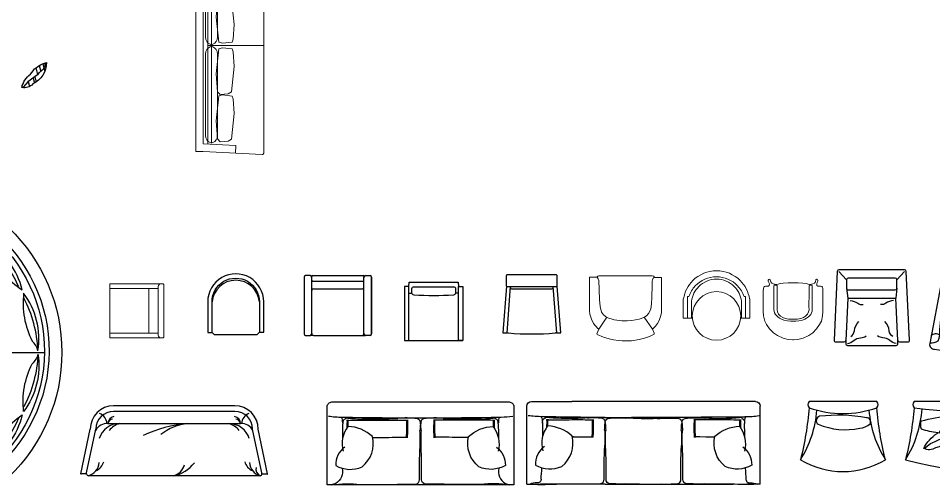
# Model space of a CAD drawing. Header units: millimetres. Extents: x 14385 to 129787, y 107826 to 186798.
# Drawn here: x 33358 to 43170, y 151419 to 156418 of the extents above; entities that cross this region are included whole.
import ezdxf

# ---------------------------------------------------------------- set-up
doc = ezdxf.new("R2010")
doc.units = ezdxf.units.MM
doc.header["$LTSCALE"] = 1000
doc.set_wipeout_variables(frame=1)
doc.linetypes.add('HIDDEN', pattern=[1.875, 1.25, -0.625])
doc.linetypes.add('HIDDEN2', pattern=[0.1875, 0.125, -0.0625])
doc.layers.add('FF-FURN', color=51, linetype='Continuous')
doc.layers.add('wipess', color=8, linetype='Continuous')

# ---------------------------------------------------------------- blocks, each defined once
blk = doc.blocks.new('做成ACAD TuKuai0054')
at = {"linetype": 'Continuous'}
for points in [[(-265.9, -44), (-262, 0), (262, 0), (265.9, -44)], [(-313, -44), (-313, -625), (-265.9, -625), (-265.9, -44), (-313, -44)], [(313, -44), (313, -625), (265.9, -625), (265.9, -44), (313, -44)], [(265.9, -118), (233.8, -118)], [(-313, -625), (313, -625)]]:
    blk.add_lwpolyline(points, dxfattribs=at)
blk.add_lwpolyline([(-265.9, -118), (-234, -118), (-234, -65, -0.414214), (-219, -50), (218.8, -50, -0.414214), (233.8, -65), (233.8, -118, -0.293616), (211.7, -137.8, -0.033954), (-211.8, -137.8, -0.293616), (-234, -118)], format="xyb", dxfattribs=at)
blk = doc.blocks.new('做成ACAD TuKuai0046')
at = {"layer": 'FF-FURN', "color": 51, "linetype": 'Continuous'}
for points in [[(265, -620.1, -1), (259, -620.1), (250.3, -625.8, -0.042896), (-250.3, -625.8), (-259, -620.1, -1), (-265, -620.1), (-227.6, -125.7), (227.6, -125.7), (265, -620.1), (310, -620.1), (272.4, -122.2, 0.243494), (273, -118.7), (273, -10, 0.414214), (263, 0), (-263, 0, 0.414214), (-273, -10), (-273, -118.7, 0.129953), (-272.4, -122.2), (-310, -620.1), (-265, -620.1)], [(-273, -118.6, 0.332527), (-266.1, -125.7), (264.9, -125.7, 0.392574), (273, -118.6, 1.768276)]]:
    blk.add_lwpolyline(points, format="xyb", dxfattribs=at)
at = {"layer": 'FF-FURN', "color": 57, "linetype": 'Continuous'}
blk.add_lwpolyline([(-228.6, -139, 0.30925), (-215.6, -148.2), (215.6, -148.2, 0.30925), (228.6, -139, 0.30925)], format="xyb", dxfattribs=at)
blk = doc.blocks.new('做成ACAD TuKuai0327')
at = {"layer": 'FF-FURN', "color": 51, "linetype": 'Continuous'}
for p, q in [((659.7, 750), (-640.3, 750)), ((659.7, 690), (-640.3, 690)), ((-990.8, 22.4), (-890.3, 500)), ((-930.3, 30), (-830.3, 500)), ((949.7, 30), (849.7, 500)), ((1010.3, 22.4), (909.7, 500)), ((-940.3, 20), (-980.3, 20)), ((-940.3, 20), (-980.3, 20)), ((-930.3, 20), (-930.3, 30)), ((929.7, 0), (-910.3, 0)), ((949.7, 20), (949.7, 30)), ((949.7, 20), (999.7, 20)), ((949.7, 20), (999.7, 20))]:
    blk.add_line(p, q, dxfattribs=at)
blk.add_lwpolyline([(-702, 560), (721.4, 560)], dxfattribs=at)
for centre, radius, start, end in [((-640.3, 500), 250, 90, 180), ((-640.3, 500), 190, 90, 180), ((659.7, 500), 250, 0, 90), ((659.7, 500), 190, 0, 90), ((-711.6, 423.2), 137.1, 85.99621, 152.42455), ((731, 423.2), 137.1, 27.57545, 94.00379), ((-987.9, 21.8), 3, 167.85985, 0), ((-980.3, 30), 10, 241.68793, 270), ((-940.3, 30), 10, 270, 0), ((-910.3, 20), 20, 180, 270), ((929.7, 20), 20, 270, 0), ((999.7, 30), 10, 270, 298.31207), ((1007.3, 21.8), 3, 180, 12.14015)]:
    blk.add_arc(centre, radius, start, end, dxfattribs=at)
at = {"layer": 'FF-FURN', "color": 57, "linetype": 'Continuous'}
for centre, radius, start, end in [((-829.9, 554.6), 118.5, 2.78199, 70.3174), ((-616.8, 553.5), 85.4, 103.38003, 175.62575), ((-641.1, 545.5), 62.5, 99.01736, 166.58513), ((636.3, 553.5), 85.4, 4.37425, 76.61997), ((660.6, 545.5), 62.5, 13.41487, 80.98264), ((849.4, 554.6), 118.5, 109.6826, 177.21801), ((-577.1, 331.3), 228.1, 89.70026, 162.82315), ((-525.1, 364.2), 201.7, 104.58284, 143.13266), ((276.2, -841), 1406.3, 94.94902, 115.23952), ((212.3, 5.5), 557.5, 95.90837, 128.60466), ((544.6, 364), 201.7, 36.86734, 75.41716), ((596.6, 331.1), 228.1, 17.17685, 90.29974), ((-955.2, 152.9), 159.4, 286.38842, 355.80357), ((-888.2, 188), 146.7, 292.87657, 345.50657), ((-73.3, 370.3), 377.5, 281.19734, 322.22069), ((-41.3, 160.2), 165.5, 284.45645, 345.54404), ((907.7, 188), 146.7, 194.49343, 247.12343), ((974.7, 152.9), 159.4, 184.19643, 253.61158), ((965.1, 71.9), 80.1, 166.95378, 243.78261)]:
    blk.add_arc(centre, radius, start, end, dxfattribs=at)
blk = doc.blocks.new('做成ACAD TuKuai0663')
at = {"layer": 'FF-FURN', "color": 54, "linetype": 'Continuous'}
blk.add_line((25, -34.4), (25, -647.4), dxfattribs=at)
at = {"layer": 'FF-FURN', "color": 51, "linetype": 'Continuous'}
blk.add_lwpolyline([(1358.1, -266.3, -0.426116), (-1308.2, -266.3, -0.43564), (-1297.8, -83.5), (-872.9, 269, -0.383285), (-705.9, 262.4, 0.406091), (755.9, 262.4, -0.383285), (922.8, 269), (1343.3, -79.8, -0.448946), (1358.1, -266.3, -0.440515)], format="xyb", dxfattribs=at)
at = {"layer": 'FF-FURN', "color": 51, "linetype": 'Continuous', "extrusion": (0, 0, -1)}
blk.add_ellipse((42.8, 980.4), major_axis=(856.4, 1442.8), ratio=1, start_param=1.719039, end_param=3.506302, dxfattribs=at)
at = {"layer": 'FF-FURN', "color": 54, "linetype": 'Continuous', "extrusion": (0, 0, -1)}
for centre, major_axis, start_param, end_param in [((42.8, 980.4), (831.2, 1399.6), 1.71854, 3.506749), ((-1024.7, 151.1), (161.8, 154.4), 2.408283, 2.956957), ((-448.6, 388.1), (419.2, 706.4), 2.84862, 3.64227), ((-167.9, 848.3), (674.8, 1136.6), 3.001207, 3.449469), ((-1396.2, -888.6), (454.3, 765.7), -0.125891, 0.466805), ((-503.1, -1308.7), (494.4, 740.4), -0.707739, -0.115043), ((-117.7, 233.8), (456.3, 683.1), 2.399752, 3.193402), ((59.9, 742.7), (735.5, 1098.3), 2.591217, 3.039479), ((64.7, -361.9), (169.8, 145.5), 2.538201, 3.086875)]:
    blk.add_ellipse(centre, major_axis=major_axis, ratio=1, start_param=start_param, end_param=end_param, dxfattribs=at)
at = {"layer": 'FF-FURN', "color": 54, "linetype": 'Continuous'}
for centre, major_axis, start_param, end_param in [((498.5, 388.1), (-419.2, 706.4), 2.84862, 3.64227), ((1446.2, -888.6), (-454.3, 765.7), -0.125891, 0.466805), ((217.9, 848.3), (-674.8, 1136.6), 3.001207, 3.449469), ((1074.7, 151.1), (-161.8, 154.4), 2.408283, 2.956957), ((167.6, 233.8), (-456.3, 683.1), 2.399752, 3.193402), ((-10, 742.7), (-735.5, 1098.3), 2.591217, 3.039479), ((553, -1308.7), (-494.4, 740.4), -0.707739, -0.115043), ((-14.8, -361.9), (-169.8, 145.5), 2.538201, 3.086875)]:
    blk.add_ellipse(centre, major_axis=major_axis, ratio=1, start_param=start_param, end_param=end_param, dxfattribs=at)
blk = doc.blocks.new('做成ACAD TuKuai0664')
blk.add_wipeout([(-314.1, -204.8), (-239.8, -161.1), (-154.5, -108.2), (0, 0), (88.1, 69.5), (182.5, 151.2), (251.1, 215.6), (282.1, 245), (295.4, 266.2), (297.7, 281.3), (295.7, 295.1), (290.7, 306.8), (282.4, 317.2), (-217.3, 783.2), (-229.6, 792.6), (-247.8, 801.6), (-267.8, 806.8), (-290, 808.7), (-304, 808.2), (-328.5, 804.5), (-362.8, 793.9), (-390.2, 781), (-405, 772.3), (-460.1, 736.5), (-507.8, 705), (-528.6, 690.3), (-584.1, 643), (-606.9, 623.1), (-624.1, 608), (-644.8, 589.2), (-666.6, 563.9), (-685.7, 533.9), (-696.6, 508.2), (-702.3, 485.2), (-703.9, 466.4), (-702.6, 449.6), (-695.4, 426), (-662, 360.9), (-386, -178.1), (-378, -191.6), (-362, -205.2), (-347.7, -210.2), (-335.1, -211), (-321.9, -208.3)])
at = {"linetype": 'Continuous'}
for p, q in [((-213.2, 779.2), (-154.6, 724.5)), ((-154.6, 724.5), (282.4, 317.2)), ((-691.7, 418.8), (-382.5, -184.7))]:
    blk.add_line(p, q, dxfattribs=at)
at = {"color": 57, "linetype": 'Continuous', "lineweight": -2}
blk.add_lwpolyline([(-15.5, 466.9, -0.169902), (-462, 370.2, -0.463218), (-48.1, 500.7, -0.217439)], format="xyb", close=True, dxfattribs=at)
at = {"linetype": 'Continuous'}
for centre, radius, start, end in [((2763.5, -3225.7), 5115.9, 129.98672, 131.4644), ((2335.7, -3547.9), 5115.9, 122.50824, 123.98592), ((-29.6, 713), 176.5, 162.92144, 220.61443), ((-51.2, 60), 549.7, 101.80903, 148.20453), ((-173, 331.8), 266.4, 71.03701, 87.99421), ((6523.5, 6467.7), 8849.4, 221.6748, 223.50916), ((-677.9, 224.7), 177.5, 33.38192, 91.54955), ((-341.7, 260.1), 198, 153.13226, 184.97412), ((306.3, 479.2), 226.3, 207.37879, 238.83305), ((207.8, 308), 67.4, 75.43242, 166.2592), ((180.4, 433.5), 148.2, 273.38816, 310.19556), ((247.7, 281.3), 50, 303.7784, 45.97685), ((-8020.4, -4483.6), 8849.4, 30.44949, 32.28385), ((-1584.6, 2099.1), 2630, 299.08686, 315.01057), ((-547, -163.3), 226.3, 15.1256, 46.57985), ((-353.5, -114.6), 67.4, 87.69945, 178.52622), ((-468.3, -55), 148.2, 303.76308, 340.57049), ((-338.4, -161.1), 50, 208.12057, 310.31902)]:
    blk.add_arc(centre, radius, start, end, dxfattribs=at)
at = {"color": 58, "linetype": 'HIDDEN', "lineweight": -2}
blk.add_arc((-48, -82), 582.7, 90.01089, 128.79682, dxfattribs=at)
at = {"linetype": 'Continuous'}
blk.add_ellipse((-350.7, 665.4), major_axis=(142.7, 107.5), ratio=0.665467, start_param=0.068972, end_param=1.512334, dxfattribs=at)
at = {"linetype": 'Continuous', "extrusion": (1.03891e-15, 9.56116e-16, -1)}
blk.add_ellipse((-544.3, 519.5), major_axis=(142.7, 107.5), ratio=0.665467, start_param=3.210565, end_param=4.653926, dxfattribs=at)
blk = doc.blocks.new('FHDFD')
blk.add_wipeout([(0, -351.8), (5, -364.2), (5, -364.2), (17.2, -369.8), (38.3, -370.8), (755.2, -404.1), (768.4, -399.2), (773.3, -391.3), (774, -380.9), (774, -296), (769, -283.6), (765.8, -280.9), (756.8, -278.1), (791.2, -279.7), (795.9, -279.3), (801.3, -277.1), (804.4, -274.7), (809.6, -265.5), (810, -261.7), (810, 261.7), (809.2, 267.1), (808.1, 269.8), (806.2, 272.7), (803.3, 275.7), (799.9, 277.9), (794.9, 279.4), (792, 279.7), (756.8, 278.1), (762.3, 279.2), (766.7, 281.6), (770.2, 285), (772.8, 289.5), (773.8, 293.4), (774, 296), (774, 386.1), (773.2, 391.4), (772.7, 392.9), (770.9, 396.2), (768.4, 399.2), (766.8, 400.6), (762.7, 402.8), (758.7, 403.9), (755.4, 404.1), (753.2, 404), (17.2, 369.8), (14.1, 369.4), (11.5, 368.6), (8.4, 367), (6.2, 365.4), (4.1, 363.2), (3.1, 361.9), (0.9, 357.6), (0.3, 355.3), (0.1, 353.6), (0, 351.8)]).translate(0, 0, 0)
at = {"linetype": 'ByBlock'}
for p, q in [((18, 351.8), (108, 270)), ((18, 351.8), (108, 270)), ((90, 252), (90, -252)), ((90, 252), (90, -252)), ((198, 270), (108, 270)), ((198, 270), (108, 270)), ((198, 270), (304.2, 257)), ((198, 270), (304.2, 257)), ((756.8, 278.1), (304.2, 257)), ((756.8, 278.1), (304.2, 257)), ((304.2, -257), (304.2, 257)), ((304.2, -257), (304.2, 257)), ((18, -351.8), (108, -270)), ((18, -351.8), (108, -270)), ((108, -270), (198, -270)), ((108, -270), (198, -270)), ((198, -270), (304.2, -257)), ((198, -270), (304.2, -257)), ((304.2, -257), (756.8, -278.1)), ((304.2, -257), (756.8, -278.1))]:
    blk.add_line(p, q, dxfattribs=at)
at = {"color": 57, "linetype": 'ByBlock'}
blk.add_line((216, -252), (216, 252), dxfattribs=at)
blk.add_line((216, -252), (216, 252), dxfattribs=at)
at = {"linetype": 'Continuous'}
blk.add_lwpolyline([(0, 351.8), (0, -351.8, 0.400665), (17.2, -369.8), (755.2, -404.1, 0.427893), (774, -386.1), (774, -296, 0.400665), (756.8, -278.1), (791.2, -279.7, 0.427893), (810, -261.7), (810, 261.7, 0.414214), (792, 279.7), (756.8, 278.1, 0.400665), (774, 296), (774, 386.1, 0.427893), (755.2, 404.1), (17.2, 369.8, 0.400665), (0, 351.8, -1)], format="xyb", dxfattribs=at)
at = {"color": 57, "linetype": 'ByBlock'}
for points in [[(331, 232, 0.157856), (358.4, 151.3, -0.195258), (373.5, 93.7, -0.506042)], [(331, 232, 0.157856), (358.4, 151.3, -0.195258), (373.5, 93.7, -0.506042)], [(716.5, 224.5, -0.215808), (654.1, 186.8, 0.158378), (553.1, 140.3, 0.75133)], [(716.5, 224.5, -0.215808), (654.1, 186.8, 0.158378), (553.1, 140.3, 0.75133)], [(792, 261.7, -0.13045), (759.1, 193.8, 0.166434), (729.4, 119.5, -0.138962), (709.6, 61, 0.132288)], [(792, 261.7, -0.13045), (759.1, 193.8, 0.166434), (729.4, 119.5, -0.138962), (709.6, 61, 0.132288)], [(331, -232, -0.157856), (358.4, -151.3, 0.195258), (373.5, -93.7, 0.506042)], [(792, -261.7, 0.13045), (759.1, -193.8, -0.166434), (729.4, -119.5, 0.138962), (709.6, -61, -0.132288)], [(792, -261.7, 0.13045), (759.1, -193.8, -0.166434), (729.4, -119.5, 0.138962), (709.6, -61, -0.132288)], [(716.5, -224.5, 0.215808), (654.1, -186.8, -0.158378), (553.1, -140.3, -0.75133)], [(716.5, -224.5, 0.215808), (654.1, -186.8, -0.158378), (553.1, -140.3, -0.75133)]]:
    blk.add_lwpolyline(points, format="xyb", dxfattribs=at)
at = {"linetype": 'ByBlock'}
for centre, start, end in [((108, 252), 90, 180), ((108, 252), 90, 180), ((108, -252), 180, 270), ((108, -252), 180, 270)]:
    blk.add_arc(centre, 18, start, end, dxfattribs=at)
at = {"color": 57, "linetype": 'ByBlock'}
for centre, start, end in [((198, 252), 360, 90), ((198, 252), 360, 90), ((198, -252), 270, 360), ((198, -252), 270, 360)]:
    blk.add_arc(centre, 18, start, end, dxfattribs=at)
blk = doc.blocks.new('sf2')
at = {"color": 51, "linetype": 'Continuous'}
for p, q in [((182.7, 43.1, 0), (326.7, 43.1, 0)), ((182.7, 43.1, 0), (182.7, -793.3, 0)), ((1021.3, 43.1, 0), (326.7, 43.1, 0)), ((1021.3, 43.1, 0), (2394.8, 43.1, 0)), ((2682.7, 43.1, 0), (2538.6, 43.1, 0)), ((2682.7, 43.1, 0), (2682.7, -298.7, 0)), ((2682.7, -298.7, 0), (2682.7, -793.2, 0)), ((232.7, -843.3, 0), (664.5, -843.3, 0)), ((2632.7, -843.2, 0), (664.5, -843.3, 0))]:
    blk.add_line(p, q, dxfattribs=at)
at = {"color": 51, "linetype": 'Continuous', "elevation": 0}
for points in [[(335.3, -9.7, 0.447073), (287.6, 29.1, -0.096037), (216.1, 43.1, -0.022563), (540.6, 39.5), (831.1, 38.4, -0.01864), (970.9, 36.6, -0.392553), (1010.8, -10.5, 0.017128), (1016.2, -365.6, -0.002059), (1016.8, -373.8)], [(1388.5, 41.2), (1242.4, 40.7, 0.015228), (1071.3, 38.9, 0.392553), (1031.4, -8.2, -0.017128), (1026, -363.3, 0.002059), (1025.4, -371.5)], [(1388.5, 41.2), (1622.3, 40.7, -0.015228), (1793.5, 38.9, -0.392553), (1833.3, -8.2, 0.017128), (1838.8, -363.3, -0.002059), (1839.3, -371.5)], [(2530, -7.3, -0.457762), (2577.8, 29.1, 0.096037), (2649.3, 43.1, 0.026673), (2374.7, 41.8), (2084.2, 40.7, 0.01373), (1894.4, 38.9, 0.392553), (1854.6, -8.2, -0.017128), (1849.1, -363.3, 0.002059), (1848.6, -371.5)]]:
    blk.add_lwpolyline(points, format="xyb", dxfattribs=at)
at = {"color": 57, "linetype": 'Continuous', "elevation": 0}
blk.add_lwpolyline([(369.7, -360.8, -0.244175), (273.6, -161.6, -0.235398), (557.5, -148.3, -0.288726), (667.6, -472.5, -0.178897), (404.9, -581.4, -0.232884), (351.7, -314.6, -0.787595)], format="xyb", dxfattribs=at)
at = {"color": 51, "linetype": 'Continuous'}
for centre, radius, start, end in [((2000.7, 45.2, 0), 1666.3, 181.88769, 186.10479), ((864.6, 47.6, 0), 1666.3, 353.89521, 358.11231), ((-23146.6, -608.7, 0), 23495.4, 1.16079, 1.16255), ((26012, -606.3, 0), 23495.4, 178.83745, 178.83921), ((-23146.6, -608.7, 0), 23495.4, 0.65113, 0.66949), ((-178.9, -441.2, 0), 1197.6, 355.45515, 3.22802), ((2221.1, -438.9, 0), 1197.6, 176.77198, 184.54485), ((643.6, -438.9, 0), 1197.6, 355.45515, 3.22802), ((3044.2, -438.9, 0), 1197.6, 176.77198, 184.54485), ((26012, -606.3, 0), 23495.4, 179.33051, 179.34887), ((-23146.6, -608.7, 0), 23495.4, 359.99461, 0.36424), ((26012, -606.3, 0), 23495.4, 179.63576, 180.00539), ((5308.7, -302.3, 0), 4300.1, 183.11755, 184.11543), ((-3266.5, -299.9, 0), 4300.1, 355.88457, 356.88245), ((6131.2, -299.9, 0), 4300.1, 183.11755, 184.11543), ((-2443.3, -299.9, 0), 4300.1, 355.88457, 356.88245), ((331.3, -1566.2, 0), 885.5, 89.06466, 98.87237), ((1046.2, -30632.3, 0), 29960, 90.04759, 91.39347), ((199.6, -623.9, 0), 148.6, 337.46077, 1.92148), ((396, -619, 0), 47.9, 170.28395, 251.08266), ((381.7, -668.8, 0), 4.64, 105.74948, 278.99795), ((606.6, -2822.4, 0), 2160.7, 91.54733, 95.95432), ((639.8, -3674.7, 0), 3013.6, 86.21571, 91.74115), ((899.1, -180.3, 0), 492.1, 262.06303, 280.39815), ((972.4, -619, 0), 47.9, 288.91734, 9.71605), ((2975.2, 290324.5, 0), 291003.3, 269.615309, 269.910296), ((1069.8, -616.6, 0), 47.9, 170.28395, 251.08266), ((1160.9, 37, 0), 707, 261.32824, 276.62043), ((1471.4, -4921.6, 0), 4262.8, 88.53602, 93.18168), ((1709.3, 1101, 0), 1765.9, 265.81302, 273.28491), ((1794.9, -616.6, 0), 47.9, 288.91734, 9.71605), ((1892.9, -616.6, 0), 47.9, 170.28395, 251.08266), ((1994.6, 183.5, 0), 853.6, 262.10907, 276.02474), ((2241.3, -2725, 0), 2066.2, 87.89729, 94.57057), ((2258.8, -2820.1, 0), 2160.7, 84.04568, 88.45267), ((2483.6, -666.5, 0), 4.64, 261.00205, 74.25052), ((2469.4, -616.6, 0), 47.9, 288.91734, 9.71605), ((2665.8, -621.6, 0), 148.6, 178.07852, 202.53923), ((2534, -1563.9, 0), 885.5, 81.12763, 90.93534), ((232.7, -793.3, 0), 50, 180, 270), ((2632.7, -793.2, 0), 50, 270, 0)]:
    blk.add_arc(centre, radius, start, end, dxfattribs=at)
at = {"color": 57, "linetype": 'Continuous'}
for points, knots in [([(880.8, -651, 0), (881.9, -623.6, 0), (883.9, -572.3, 0), (881.7, -508.5, 0), (879.2, -472.2, 0), (878.4, -459.8, 0)], [0, 0, 0, 0, 82.269455, 153.955563, 191.385536, 191.385536, 191.385536, 191.385536]), ([(891.4, -651, 0), (891.7, -623.9, 0), (892.1, -572.7, 0), (892.6, -508.8, 0), (889.9, -472.2, 0), (889, -459.8, 0)], [0, 0, 0, 0, 81.223458, 153.900336, 191.33031, 191.33031, 191.33031, 191.33031]), ([(394.7, -652.2, 0), (394.5, -625.2, 0), (394.2, -596.5, 0), (394, -567.9, 0), (394, -566.3, 0)], [0, 0, 0, 0, 81.223458, 85.934134, 85.934134, 85.934134, 85.934134])]:
    blk.add_open_spline(points, degree=3, knots=knots, dxfattribs=at)
blk.add_open_spline([(405.4, -652.2, 0), (404.4, -627.9, 0), (403.4, -603.6, 0), (403.2, -579.3, 0)], degree=3, dxfattribs=at)
at = {"layer": 'FF-FURN', "color": 57, "linetype": 'Continuous', "elevation": 0}
blk.add_lwpolyline([(2495.6, -358.4, 0.244175), (2591.8, -159.2, 0.235398), (2307.8, -146, 0.288726), (2197.8, -470.2, 0.178897), (2460.5, -579.1, 0.232884), (2513.7, -312.3, 0.787595)], format="xyb", dxfattribs=at)
at = {"layer": 'FF-FURN', "color": 57, "linetype": 'Continuous'}
for points, knots in [([(669.6, -463.4, 0), (683.9, -463.3, 0), (647.6, -462.3, 0), (673.7, -465.8, 0), (867.3, -465.6, 0), (893.7, -465.6, 0)], [281.623434, 281.623434, 281.623434, 281.623434, 324.409835, 826.166979, 905.174903, 905.174903, 905.174903, 905.174903]), ([(2195.7, -461.1, 0), (2181.5, -461, 0), (2167.7, -459.9, 0), (2141.6, -463.4, 0), (1998, -463.3, 0), (1971.7, -463.3, 0)], [281.623434, 281.623434, 281.623434, 281.623434, 324.409835, 826.166979, 905.174903, 905.174903, 905.174903, 905.174903]), ([(1973.9, -648.7, 0), (1973.7, -621.6, 0), (1973.2, -570.3, 0), (1972.7, -506.5, 0), (1975.4, -469.9, 0), (1976.3, -457.4, 0)], [0, 0, 0, 0, 81.223458, 153.900336, 191.33031, 191.33031, 191.33031, 191.33031]), ([(1984.6, -648.7, 0), (1983.5, -621.3, 0), (1981.4, -570, 0), (1983.6, -506.2, 0), (1986.1, -469.9, 0), (1987, -457.4, 0)], [0, 0, 0, 0, 82.269455, 153.955563, 191.385536, 191.385536, 191.385536, 191.385536]), ([(2470.6, -649.9, 0), (2470.9, -622.8, 0), (2471.1, -594.2, 0), (2471.3, -565.6, 0), (2471.4, -564, 0)], [0, 0, 0, 0, 81.223458, 85.934134, 85.934134, 85.934134, 85.934134]), ([(389.9, -646.4, 0), (490.7, -647.3, 0), (682.3, -649.1, 0), (784, -648.8, 0), (884.9, -647.7, 0), (895.1, -647.6, 0)], [0, 0, 0, 0, 302.434168, 574.75593, 605.177034, 605.177034, 605.177034, 605.177034]), ([(2475.4, -644.1, 0), (2374.6, -645.1, 0), (2199.7, -647, 0), (2098, -645.7, 0), (1997.1, -645.3, 0), (1970.3, -645.2, 0)], [0, 0, 0, 0, 302.434168, 524.756165, 605.176235, 605.176235, 605.176235, 605.176235])]:
    blk.add_open_spline(points, degree=3, knots=knots, dxfattribs=at)
blk.add_open_spline([(2460, -649.9, 0), (2460.9, -625.6, 0), (2461.9, -601.3, 0), (2462.1, -577, 0)], degree=3, dxfattribs=at)
blk = doc.blocks.new('做成ACAD TuKuai0282')
at = {"linetype": 'Continuous'}
blk.add_lwpolyline([(-363.5, 0), (363.5, 0, 0.376239), (363.5, 66.9, -0.040729), (455, 623.7, 0.27875), (-455, 623.7, -0.040729), (-363.5, 66.9, 0.376239), (-363.5, 0, -2.206356)], format="xyb", dxfattribs=at)
at = {"color": 55, "linetype": 'Continuous', "lineweight": -2}
blk.add_lwpolyline([(-181, 286.3, 0.145903), (-290.4, 240.6, 0.592259), (-252.6, 173, 0.072163), (250.4, 158.1, 0.658806), (264.2, 242.7, 0.155669), (-181, 286.3)], format="xyb", dxfattribs=at)
at = {"color": 55, "linetype": 'Continuous', "ltscale": 5}
for centre, start, end in [((-1450, -0.8), 4.58152, 32.11356), ((1450, -0.8), 147.88644, 175.41848)]:
    blk.add_arc(centre, 1174.7, start, end, dxfattribs=at)
at = {"color": 55, "linetype": 'Continuous'}
blk.add_arc((0, -955.4), 1084.9, 70.42751, 109.57249, dxfattribs=at)
blk = doc.blocks.new('做成ACAD TuKuai0280')
blk.add_wipeout([(973.5, 0), (-973.5, 0), (-982.4, 14.6), (-986, 33.4), (-984.3, 46.6), (-973.5, 66.9), (-983.9, 174.2), (-994.5, 258.5), (-1012.9, 376.9), (-1026.4, 450), (-1044.7, 537.7), (-1065, 623.7), (-920.5, 660), (-748.5, 696), (-557.7, 727), (-480.3, 736.9), (-358.7, 749.5), (-301.8, 754.1), (-205, 760.1), (0, 765.3), (62.9, 764.8), (156.9, 762.3), (319.1, 752.8), (386.8, 746.9), (488.4, 735.9), (654, 712.5), (776.8, 690.6), (895.4, 665.7), (973.8, 647.3), (1065, 623.7), (1044.8, 538.3), (1026.4, 450), (1014.2, 384), (1002.7, 314.5), (991.2, 234.2), (982.9, 164.8), (976, 96.8), (973.5, 66.9), (981.2, 54.9), (985.5, 40.8), (985.5, 26), (981.6, 12.8), (976.4, 3.7)])
at = {"color": 59, "linetype": 'Continuous'}
for p, q in [((-358.7, 294.5), (-358.7, 749.5)), ((358.7, 294.5), (358.7, 749.5))]:
    blk.add_line(p, q, dxfattribs=at)
at = {"color": 250, "linetype": 'Continuous'}
for p, q in [((-358.7, 121.1), (-358.7, 130.3)), ((358.7, 121.1), (358.7, 130.3))]:
    blk.add_line(p, q, dxfattribs=at)
at = {"linetype": 'Continuous'}
blk.add_lwpolyline([(-973.5, 0), (973.5, 0, 0.376239), (973.5, 66.9, -0.040729), (1065, 623.7, 0.132946), (-1065, 623.7, -0.040729), (-973.5, 66.9, 0.376555), (-973.5, 0, 2.832828)], format="xyb", dxfattribs=at)
at = {"color": 53, "linetype": 'Continuous', "lineweight": -2}
for points in [[(-727, 343), (-715.6, 331.7), (-699.2, 335.2), (-693.2, 314.3), (-644.7, 301.5, 0.055778), (-554.6, 278.9, 0.322884), (-743.6, 497.3, 0.26527), (-870.4, 501.9, 0.13021)], [(727, 343), (715.6, 331.7), (699.2, 335.2), (693.2, 314.3), (644.7, 301.5, -0.055778), (554.6, 278.9, -0.322884), (743.6, 497.3, -0.26527), (870.4, 501.9, -0.13021)]]:
    blk.add_lwpolyline(points, format="xyb", close=True, dxfattribs=at)
at = {"color": 53, "linetype": 'HIDDEN2', "lineweight": -2}
for points in [[(-554.6, 278.9, 0.169686), (-650.3, 374.8), (-658.3, 376.2), (-676.6, 396.2), (-792.9, 449.7), (-849.7, 496.6), (-870.4, 501.9)], [(554.6, 278.9, -0.169686), (650.3, 374.8), (658.3, 376.2), (676.6, 396.2), (792.9, 449.7), (849.7, 496.6), (870.4, 501.9)]]:
    blk.add_lwpolyline(points, format="xyb", dxfattribs=at)
at = {"color": 55, "linetype": 'Continuous', "lineweight": -2}
for points in [[(-719.8, 335.9, 0.041916), (-892.4, 297.3, 0.177058), (-896.7, 207.8, 0.059896), (-287.7, 128.7, 0.517841), (-253.4, 233.1, 0.146031), (-570.1, 345.6)], [(719.8, 335.9, -0.041916), (892.4, 297.3, -0.177058), (896.7, 207.8, -0.059896), (287.7, 128.7, -0.517841), (253.4, 233.1, -0.146031), (570.1, 345.6)]]:
    blk.add_lwpolyline(points, format="xyb", dxfattribs=at)
for centre, radius, start, end in [((-2059.9, -0.7), 1174.6, 3.81618, 32.11481), ((2060, -0.8), 1174.7, 147.88644, 176.18257), ((0, -7459.8), 7589.3, 82.63055, 97.36945)]:
    blk.add_arc(centre, radius, start, end, dxfattribs=at)
blk = doc.blocks.new('A$C296E13A8')
blk.add_wipeout([(-1000, -886.4), (-1000, -50), (-994.8, -27.8), (-985.4, -14.6), (-961.5, -1.3), (-950, 0), (950, 0), (976.2, -7.4), (985.4, -14.6), (998.3, -36.9), (1000, -50), (1000, -886.4)]).translate(0, 0, 0)
at = {"linetype": 'Continuous', "elevation": 0}
for points in [[(-987.9, -150.7, 0.04282), (-836.9, -161.2, 0.010209), (865, -160.9, 0.03839), (987.9, -150.7, -0.07976)], [(-838.8, -711.3, -0.339853), (-909.3, -872.4, -0.101164), (-955.2, -886.4, -0.043149), (-642, -882.8), (-251.6, -881.7, 0.012957), (-50.4, -879.9, 0.392553), (-10.6, -832.8, -0.017128), (-5.1, -477.7, 0.002059), (-4.6, -469.5)], [(838.8, -711.3, 0.339853), (909.3, -872.4, 0.101164), (955.2, -886.4, 0.043149), (642, -882.8), (251.6, -881.7, -0.012957), (50.4, -879.9, -0.392553), (10.6, -832.8, 0.017128), (5.1, -477.7, -0.002059), (4.6, -469.5)]]:
    blk.add_lwpolyline(points, format="xyb", dxfattribs=at)
at = {"color": 57, "linetype": 'Continuous', "elevation": 0}
for points in [[(-812.9, -482.5, 0.244175), (-909.1, -681.8, 0.235398), (-625.2, -695, 0.288726), (-515.1, -370.8, 0.178897), (-777.8, -261.9, 0.232884), (-831, -528.7, 0.787595)], [(812.9, -482.5, -0.244175), (909.1, -681.8, -0.235398), (625.2, -695, -0.288726), (515.1, -370.8, -0.178897), (777.8, -261.9, -0.232884), (831, -528.7, -0.787595)]]:
    blk.add_lwpolyline(points, format="xyb", dxfattribs=at)
at = {"linetype": 'Continuous'}
for centre, radius, start, end in [((-983.1, -219.4, 0), 148.6, 358.07852, 22.53923), ((-157, -1120.3, 0), 949.4, 82.51816, 95.7126), ((-48.9, -224.3, 0), 47.9, 350.28395, 71.08266), ((48.9, -224.3, 0), 47.9, 108.91734, 189.71605), ((157, -1120.3, 0), 949.4, 84.2874, 97.48184), ((983.1, -219.4, 0), 148.6, 157.46077, 181.92148), ((-24329.3, -234.6, 0), 23495.4, 359.63576, 0.00539), ((4287.3, -541, 0), 4300.1, 175.88457, 176.88245), ((-4287.3, -541, 0), 4300.1, 3.11755, 4.11543), ((24329.3, -234.6, 0), 23495.4, 179.99461, 180.36424), ((-1200.2, -402.1, 0), 1197.6, 356.77198, 4.54485), ((1200.2, -402.1, 0), 1197.6, 175.45515, 183.22802)]:
    blk.add_arc(centre, radius, start, end, dxfattribs=at)
at = {"color": 57, "linetype": 'Continuous'}
for centre, radius, start, end in [((-786.7, -224.3, 0), 47.9, 108.91734, 189.71605), ((-801, -174.5, 0), 4.64, 81.00205, 254.25052), ((-576.1, 1979.1, 0), 2160.7, 264.04568, 268.45267), ((-511.4, 5261.4, 0), 5443.6, 268.70449, 272.81547), ((511.4, 5261.4, 0), 5443.6, 267.18453, 271.29551), ((576.1, 1979.1, 0), 2160.7, 271.54733, 275.95432), ((801, -174.5, 0), 4.64, 285.74948, 98.99795), ((786.7, -224.3, 0), 47.9, 350.28395, 71.08266)]:
    blk.add_arc(centre, radius, start, end, dxfattribs=at)
at = {"color": 2, "linetype": 'Continuous'}
for centre, start, end in [((-24329.3, -234.6, 0), 359.33051, 359.34887), ((24329.3, -234.6, 0), 180.65113, 180.66949)]:
    blk.add_arc(centre, 23495.4, start, end, dxfattribs=at)
at = {"color": 51, "linetype": 'Continuous'}
for centre, start, end in [((-24329.3, -234.6, 0), 358.83745, 358.83921), ((24329.3, -234.6, 0), 181.16079, 181.16255)]:
    blk.add_arc(centre, 23495.4, start, end, dxfattribs=at)
at = {"color": 57, "linetype": 'Continuous'}
for points in [[(-792.8, -196.9, 0), (-490.3, -194.7, 0), (-218, -195.4, 0), (-137.6, -195.7, 0)], [(-151.9, -192.3, 0), (-149.7, -274.5, 0), (-151.9, -346.2, 0), (-154.3, -383.5, 0)], [(-141.2, -192.3, 0), (-140.5, -273.5, 0), (-141.2, -346.2, 0), (-143.6, -383.5, 0)], [(792.8, -196.9, 0), (490.3, -194.7, 0), (218, -195.4, 0), (137.6, -195.7, 0)], [(141.2, -192.3, 0), (140.5, -273.5, 0), (141.2, -346.2, 0), (143.6, -383.5, 0)], [(151.9, -192.3, 0), (149.7, -274.5, 0), (151.9, -346.2, 0), (154.3, -383.5, 0)]]:
    blk.add_spline(points, degree=3, dxfattribs=at)
for points, knots in [([(-787.9, -191.1, 0), (-788.2, -218.1, 0), (-788.4, -246.8, 0), (-788.7, -275.4, 0), (-788.7, -277, 0)], [0, 0, 0, 0, 81.223458, 85.934134, 85.934134, 85.934134, 85.934134]), ([(787.9, -191.1, 0), (788.2, -218.1, 0), (788.4, -246.8, 0), (788.7, -275.4, 0), (788.7, -277, 0)], [0, 0, 0, 0, 81.223458, 85.934134, 85.934134, 85.934134, 85.934134]), ([(-513.1, -379.9, 0), (-498.8, -380, 0), (-385.1, -381.1, 0), (-358.9, -377.5, 0), (-165.3, -377.7, 0), (-139, -377.7, 0)], [281.623434, 281.623434, 281.623434, 281.623434, 324.409835, 826.166979, 905.174903, 905.174903, 905.174903, 905.174903]), ([(513.1, -379.9, 0), (498.8, -380, 0), (385.1, -381.1, 0), (358.9, -377.5, 0), (165.3, -377.7, 0), (139, -377.7, 0)], [281.623434, 281.623434, 281.623434, 281.623434, 324.409835, 826.166979, 905.174903, 905.174903, 905.174903, 905.174903])]:
    blk.add_open_spline(points, degree=3, knots=knots, dxfattribs=at)
for points in [[(-777.3, -191.1, 0), (-778.3, -215.4, 0), (-779.2, -239.7, 0), (-779.4, -264, 0)], [(777.3, -191.1, 0), (778.3, -215.4, 0), (779.2, -239.7, 0), (779.4, -264, 0)]]:
    blk.add_open_spline(points, degree=3, dxfattribs=at)
at = {"layer": 'FF-FURN', "linetype": 'Continuous'}
blk.add_lwpolyline([(-1000, -886.4), (-1000, -50, -0.414214), (-950, 0), (950, 0, -0.414214), (1000, -50), (1000, -886.4), (-1000, -886.4)], format="xyb", dxfattribs=at)
blk = doc.blocks.new('A$C400F4C7F')
blk.add_wipeout([(-529, 69), (-528, 60.9), (-518, 51), (-488.8, 39.4), (-479.6, 26.2), (-480.7, 15.6), (-500.6, -8.2), (-507.1, -19.7), (-507.6, -28), (-499.7, -42.3), (-482.8, -60.6), (-326.9, -216.4), (-299.9, -240.2), (-258.1, -268.4), (-203.5, -290.6), (-146.3, -300.6), (-89.9, -300.3), (-63.5, -296.2), (-6.5, -279.8), (59.4, -247.3), (84.4, -229.8), (115, -202.3), (154.6, -153.1), (188.3, -85.1), (203.4, -35.9), (208.9, 26.5), (205.9, 72.5), (193.1, 129.9), (171.2, 175.5), (140.7, 217.3), (124.9, 235.3), (-31, 391.2), (-56.4, 412.1), (-71.8, 415.5), (-92.5, 401.4), (-107.2, 389.1), (-117.7, 388), (-130.9, 397.2), (-138, 413.7), (-142.6, 426.4), (-151, 436.2), (-160.5, 437.5), (-169.2, 431.2), (-167.5, 421.6), (-157.5, 404.5), (-153.6, 386), (-159, 369.2), (-179, 342.6), (-214.3, 319.6), (-240.7, 298.2), (-279.7, 264.3), (-310, 236.7), (-344.8, 200.6), (-366, 176.5), (-393.9, 144.2), (-411.2, 122.8), (-434.2, 87.4), (-454.5, 71.7), (-469.2, 64.7), (-477.6, 62), (-496.1, 65.9), (-513.1, 76), (-522.8, 77.7)]).dxf.layer = 'wipess'
at = {"linetype": 'Continuous', "lineweight": 5}
blk.add_lwpolyline([(176.1, -115.7), (200.4, -54.5), (208.7, -1.7), (209, 54.7), (199.1, 111.9), (185.9, 151.7), (156.6, 199.3), (124.9, 235.3), (-31, 391.2), (-49.2, 408.2), (-63.6, 416), (-71.8, 415.5), (-83.4, 409), (-107.2, 389.1), (-117.7, 388), (-130.9, 397.2), (-138, 413.7), (-142.6, 426.4), (-151, 436.2), (-160.5, 437.5), (-169.2, 431.2), (-167.5, 421.6), (-157.5, 404.5), (-153.6, 386), (-159, 369.2), (-167.5, 356.6), (-179, 342.6), (-195.4, 331.8), (-214.3, 319.6), (-240.7, 298.2), (-279.7, 264.3), (-304.5, 242.1), (-317.1, 229.7), (-317.2, 229.7), (-319.2, 227.7), (-321.3, 225.6), (-321.3, 225.6), (-333.7, 213), (-355.9, 188.2), (-389.8, 149.2), (-411.2, 122.8), (-423.4, 103.8), (-434.2, 87.4), (-448.2, 75.9), (-460.8, 67.4), (-477.6, 62), (-496.1, 65.9), (-513.1, 76), (-522.8, 77.7), (-529, 69), (-527.8, 59.4), (-518, 51), (-505.3, 46.4), (-488.8, 39.4), (-479.6, 26.2), (-480.7, 15.6), (-500.6, -8.2), (-507.1, -19.7), (-507.6, -28), (-499.7, -42.3), (-482.8, -60.6), (-326.9, -216.4), (-290.9, -248.1), (-243.3, -277.5), (-203.5, -290.6), (-146.3, -300.6), (-89.9, -300.3), (-37.1, -292), (24.1, -267.7), (74.5, -238.7), (108.2, -208.6), (108.4, -208.8), (115, -202.3), (114.9, -202.2), (147.1, -166.1)], close=True, dxfattribs=at)
at = {"color": 57, "linetype": 'Continuous', "lineweight": 5, "flags": 128}
for points in [[(-161.6, 348.9), (-169.6, 341), (-176.2, 332.7), (-175.1, 325.3), (-120.7, 270.4), (-20, 168.6), (5.8, 144), (19.7, 123.6), (27.7, 99.7), (29.2, 67.2), (23.2, 41.1), (10.9, 14.3), (-10.9, -14.3), (-33, -38.7), (-33.1, -38.8), (-39.1, -44.8), (-45.7, -51.5), (-54.1, -59.7), (-78, -81.5), (-106.7, -103.2), (-133.5, -115.5), (-159.6, -121.6), (-192, -120.1), (-216, -112.1), (-236.4, -98.1), (-261, -72.4), (-362.8, 28.3), (-417.7, 82.8), (-425.1, 83.9), (-433.3, 77.2), (-441.3, 69.3), (-443.6, 63.9), (-442.6, 58)], [(-442.6, 58), (-374.8, -9.8), (-307, -76.4), (-261.6, -120.6), (-247.4, -132.7), (-232.8, -140.7), (-213.6, -146.2), (-178.3, -146.2), (-152.4, -143), (-131.5, -137.3), (-107, -126.4), (-74, -103.8), (-49.1, -83.6), (-38.6, -74), (-38.6, -74), (-27.5, -63.7), (-18.4, -53.8), (-8.8, -43.3), (11.4, -18.3), (34, 14.7), (45, 39.1), (50.6, 60.1), (53.8, 85.9), (53.8, 121.3), (48.4, 140.4), (40.3, 155), (28.3, 169.2), (-16, 214.7), (-82.6, 282.5), (-150.4, 350.2)], [(-150.4, 350.2), (-155.7, 351.1), (-161.6, 348.9)]]:
    blk.add_lwpolyline(points, dxfattribs=at)
blk = doc.blocks.new('A$C78AF2BFC')
at = {"color": 0}
for p, q in [((-295, 0), (-345, 0)), ((-270, 0), (270, 0)), ((295, 0), (345, 0)), ((-360, -15), (-360, -625)), ((-280, -620), (-280, -15)), ((-270, -60), (270, -60)), ((280, -620), (280, -15)), ((360, -15), (360, -625)), ((360, -625), (360, -15)), ((-345, -640), (-295, -640)), ((-260, -640), (-295, -640)), ((-260, -640), (260, -640)), ((260, -640), (295, -640)), ((345, -640), (295, -640))]:
    blk.add_line(p, q, dxfattribs=at)
at = {"color": 55}
blk.add_line((-260, -140), (260, -140), dxfattribs=at)
at = {"color": 0}
for centre, radius, start, end in [((-345, -15), 15, 90, 180), ((-295, -15), 15, 0, 90), ((-270, -10), 10, 90, 180), ((270, -10), 10, 0, 90), ((295, -15), 15, 90, 180), ((345, -15), 15, 0, 90), ((-270, -50), 10, 180, 270), ((270, -50), 10, 270, 0), ((-345, -625), 15, 180, 270), ((-295, -625), 15, 270, 0), ((-260, -620), 20, 180, 270), ((260, -620), 20, 270, 0), ((295, -625), 15, 180, 270), ((345, -625), 15, 270, 0)]:
    blk.add_arc(centre, radius, start, end, dxfattribs=at)
at = {"color": 55}
for centre, start, end in [((-260, -160), 90, 178.96776), ((260, -160), 1.03224, 90)]:
    blk.add_arc(centre, 20, start, end, dxfattribs=at)
blk = doc.blocks.new('A$C104359A7')
at = {"color": 1}
blk.add_lwpolyline([(-58.3, 21.5), (-30.2, 56.9), (-15.8, 75.8), (-7.2, 82.5), (30.3, 108.3, -0.055778), (112.8, 146, -0.294862), (-32.1, -84.7, -0.259041), (-150.6, -124.3, -0.181271)], format="xyb", close=True, dxfattribs=at)
at = {"layer": 'FF-FURN', "color": 250}
blk.add_lwpolyline([(112.8, 146, -0.169686), (38.1, 37), (30.6, 34.2), (16.6, 11.7), (-85.6, -60.3), (-131.7, -115.5), (-150.6, -124.3)], format="xyb", dxfattribs=at)
for points in [[(35.8, 111.5), (52.5, 50.4)], [(73.5, 130.8), (95.4, 50.8)], [(92.8, 138.9), (106.7, 87.7)], [(-0.5, 87.1), (19.1, 15.7)], [(-82, -57.8), (-67.5, -110.9)], [(-30, -21.1), (-15, -76)], [(-12, -8.4), (3.4, -64.5)]]:
    blk.add_lwpolyline(points, dxfattribs=at)
blk = doc.blocks.new('A$C6F942ECD')
at = {"linetype": 'Continuous'}
blk.add_lwpolyline([(-281.2, -290.6), (-258.1, -313.6), (203.1, -313.6), (226.5, -290.3), (272.6, -290.2), (272.4, 36.6, 1), (-327.5, 36.2), (-327.3, -290.6), (-281.2, -290.6)], format="xyb", dxfattribs=at)
at = {"color": 55, "linetype": 'Continuous'}
blk.add_lwpolyline([(-281.2, -290.6), (-281.4, 36.3, -1), (226.3, 36.6), (226.5, -290.3)], format="xyb", dxfattribs=at)
at = {"color": 59, "linetype": 'Continuous'}
blk.add_arc((-27.5, 12.1), 255, 5.49218, 174.57489, dxfattribs=at)
blk = doc.blocks.new('A$C207F01BA')
blk.add_wipeout([(-417.9, -10.9), (-424.3, -22.1), (-422.9, -33.4), (-421.4, -34.9), (-478, -91.6), (-229.5, -340.1), (-195.1, -369.5), (-170.1, -383.4), (-121.6, -404.9), (-61.9, -416.6), (-25.9, -420.6), (-14.6, -416.4), (6.7, -466), (12.8, -468.5), (110.6, -427.6), (220.9, -355.1), (284.8, -297.2), (340.8, -231.4), (382.8, -171), (424.2, -88.3), (443, -36.2), (436.8, -29), (393.3, -11.5), (393.6, 36.3), (383.4, 85.1), (369.8, 121.6), (347.2, 165.2), (336.8, 182.4), (68.6, 450.7), (15.6, 397.7), (13.8, 391.8), (3.3, 403.8), (-14.7, 393), (-402.3, 5.5)]).dxf.layer = 'wipess'
at = {"color": 55, "linetype": 'Continuous', "lineweight": 15}
for p, q in [((240, 17.9), (393.3, -11.5)), ((-43.2, -265.2), (-14.6, -416.4))]:
    blk.add_line(p, q, dxfattribs=at)
at = {"linetype": 'Continuous', "lineweight": 15}
for points in [[(68.6, 450.7), (336.8, 182.4), (357.6, 148.1), (376.5, 106.9), (387.4, 72.7), (393.6, 36.3), (394.5, 11.5), (393.3, -11.5), (436.8, -29), (443, -36.2), (424.2, -88.3), (401.7, -138.7), (372.1, -189.2), (323, -255.4), (284.8, -297.2), (253.2, -328), (220.9, -355.1), (180, -386.2), (138.2, -413.3), (83.1, -441.9), (12.8, -468.5), (6.7, -466), (-14.6, -416.4), (-25.9, -420.6), (-97.9, -412.6), (-145.2, -397.3), (-195.1, -369.5), (-222.6, -347), (-236.4, -333.1), (-478, -91.6), (-421.4, -34.9), (-399.2, -38.8), (-384.4, -45.6), (-233.3, -187.3), (-176.3, -235.6), (-122.7, -267.1), (-85.1, -272.7), (-43.4, -267.6), (30.5, -228.8), (97.1, -180), (139.5, -139.2), (172, -101.2), (215.3, -35.6), (237.8, 12.3), (246.8, 43.9), (244.8, 85.4), (225.3, 131.2), (191.6, 174.9), (146.8, 227.8), (59.7, 318.1), (27.1, 350.7), (17.5, 363.9), (11.4, 383.9), (15.6, 397.7), (68.6, 450.7)], [(-421.4, -34.9), (-422.9, -33.4), (-424.3, -22.1), (-417.9, -10.9), (-402.3, 5.5), (-14.7, 393), (-3.2, 399), (3.3, 403.8), (13.8, 391.8)]]:
    blk.add_lwpolyline(points, dxfattribs=at)
blk = doc.blocks.new('A$C19167F68')
blk.add_wipeout([(-250.6, 69.2), (-260, 0), (-256.8, -40.7), (-233.2, -115), (-187, -180.6), (-168.8, -197.8), (-151.2, -211.5), (-201, -295.8), (-23.6, -400.5), (-22.2, -398.2), (26, -413.1), (42.9, -416.7), (72.7, -420.9), (107.9, -422.6), (150.4, -420.1), (181, -415.1), (217.4, -405.5), (260.5, -388.6), (298.5, -367.9), (354.6, -324.4), (416.9, -246.2), (448, -178.5), (463.3, -114.1), (461.5, -2.5), (435.1, 83.7), (411.3, 128), (370.1, 181.3), (349.7, 201.5), (338, 211.7), (339.3, 214.1), (162, 318.8), (112.2, 234.5), (100, 240), (66.2, 251.4), (28.7, 258.4), (-6.9, 259.9), (-25.5, 258.7), (-54.4, 254.2), (-82.2, 246.7), (-121.7, 229.8), (-167.9, 198.5), (-192.4, 174.8), (-220.2, 138.2), (-237.7, 105.3)]).dxf.layer = 'wipess'
at = {"linetype": 'Continuous', "lineweight": 5}
for p, q in [((162, 318.8), (139.1, 280.1)), ((289.4, 243.6), (162, 318.8)), ((-178.1, -257), (-201, -295.8)), ((-201, -295.8), (-73.6, -371))]:
    blk.add_line(p, q, dxfattribs=at)
at = {"color": 45, "linetype": 'Continuous', "lineweight": 5}
for p, q in [((116.2, 241.3), (271.8, 149.4)), ((0.4, -310.2), (-155.2, -218.3))]:
    blk.add_line(p, q, dxfattribs=at)
at = {"linetype": 'Continuous', "lineweight": 5}
for points in [[(-81.6, -314.6, 0.034126), (-44.8, -335.8), (19.9, -374), (27.8, -360.7, 0.107953), (160.9, -359.6, 0.206009), (360.3, -214.5, 0.206009), (392, 30.1, 0.10885), (328.4, 148.3), (337.1, 163.1), (139.1, 280.1), (112.2, 234.5)], [(-22.2, -398.2, 0.157063), (197.4, -411.3, 0.198912), (416.9, -246.2, 0.198912), (455.5, 25.7, 0.157063), (338, 211.7), (339.3, 214.1), (321.9, 224.4, -0.000959), (289.4, 243.6, 0.026455)], [(-73.6, -371, 0.024028), (-41, -390.2), (-23.6, -400.5), (-22.2, -398.2)]]:
    blk.add_lwpolyline(points, format="xyb", dxfattribs=at)
blk.add_lwpolyline([(-151.2, -211.5), (-178.1, -257), (-81.3, -314.2)], dxfattribs=at)
blk.add_circle((0, 0), 260, dxfattribs=at)
at = {"color": 45, "linetype": 'Continuous', "lineweight": 5}
for start, end in [(14.43388, 52.44136), (329.43388, 14.43388), (284.43388, 329.43388), (246.42641, 284.43388)]:
    blk.add_arc((107.9, -63.7), 268.9, start, end, dxfattribs=at)
blk = doc.blocks.new('A$C6D470B65')
blk.add_wipeout([(-168.5, -284.3), (-168.5, 276.7), (-165.7, 283.5), (-159, 286.2), (402, 286.2), (408.7, 283.5), (411.5, 276.7), (411.5, -284.3), (408.7, -291), (394.8, -293.8), (-159, -293.8), (-165.7, -291)]).dxf.layer = 'wipess'
at = {"linetype": 'Continuous', "lineweight": 5}
for p, q in [((351.5, 236.2), (-158.5, 236.2)), ((351.5, -3.8), (351.5, 256.2)), ((351.5, -3.8), (351.5, -263.8)), ((351.5, -243.8), (-158.5, -243.8))]:
    blk.add_line(p, q, dxfattribs=at)
at = {"color": 55, "linetype": 'Continuous', "lineweight": 5}
blk.add_line((251.5, -243.8), (251.5, 236.2), dxfattribs=at)
at = {"linetype": 'Continuous', "lineweight": 5, "flags": 128}
blk.add_lwpolyline([(411.5, -284.3, -0.414214), (402, -293.8), (-159, -293.8, -0.414214), (-168.5, -284.3), (-168.5, 276.7, -0.414214), (-159, 286.2), (402, 286.2, -0.414214), (411.5, 276.7)], format="xyb", close=True, dxfattribs=at)
at = {"linetype": 'Continuous', "lineweight": 5}
for centre, radius, start, end in [((-158.5, 246.2), 10, 180, 270), ((381.5, 256.2), 30, 90, 180), ((-158.5, -253.8), 10, 90, 180), ((381.5, -263.8), 30, 180, 270)]:
    blk.add_arc(centre, radius, start, end, dxfattribs=at)
blk = doc.blocks.new('\\M+1834F\\M+1838B\\M+1815B\\M+18376-164')
at = {"color": 55, "linetype": 'Continuous', "lineweight": 5}
for p, q in [((-1658.7, 3353.4), (-2008.1, 3334.9)), ((-1958.9, 3337.5), (-1958.9, -1940)), ((-1658.7, 3353.4), (-1662.9, 3433.3)), ((-2008.1, 3334.9), (-2008.1, -1937.6)), ((-1958.9, 2280.5), (-1358.7, 2280.5)), ((-1958.9, 1226), (-1358.7, 1226)), ((-1958.9, 171.5), (-1358.7, 171.5)), ((-1958.9, -883), (-1358.7, -883)), ((-1658.7, -1955.9), (-2008.1, -1937.4)), ((-1658.7, -1955.9), (-1662.9, -2035.8))]:
    blk.add_line(p, q, dxfattribs=at)
at = {"linetype": 'Continuous', "lineweight": 5, "flags": 128}
blk.add_lwpolyline([(-2088.1, -2017.4), (-2008.7, -2017.4), (-1374.4, -2051.2, 0.429803), (-1358.7, -2036.2), (-1358.7, 3433.7, 0.429803), (-1374.4, 3448.7), (-2008.7, 3414.9), (-2088.1, 3414.9)], format="xyb", close=True, dxfattribs=at)
at = {"color": 55, "linetype": 'Continuous', "lineweight": 5, "flags": 128}
for points in [[(-1983.2, 3246.2, -0.300754), (-1933.8, 3320.8), (-1920.1, 3326.6), (-1920.1, 2289), (-1933.8, 2294.8, -0.300754), (-1983.2, 2369.4)], [(-1919.1, 3327.8, 0.414214), (-1920.1, 3326.8), (-1920.1, 2288.8, 0.414214), (-1919.1, 2287.8), (-1918.2, 2287.8, 0.414214), (-1917.2, 2288.8), (-1917.2, 3326.8, 0.414214), (-1918.2, 3327.8)], [(-1854.2, 3246.2, 0.300754), (-1903.5, 3320.8), (-1917.2, 3326.6), (-1917.2, 2289), (-1903.5, 2294.8, 0.300754), (-1854.2, 2369.4)], [(-1983.2, 1314.9, 0.300754), (-1933.8, 1240.3), (-1920.1, 1234.5), (-1920.1, 2272.1), (-1933.8, 2266.3, 0.300754), (-1983.2, 2191.7)], [(-1919.1, 1233.3, -0.414214), (-1920.1, 1234.3), (-1920.1, 2272.3, -0.414214), (-1919.1, 2273.3), (-1918.2, 2273.3, -0.414214), (-1917.2, 2272.3), (-1917.2, 1234.3, -0.414214), (-1918.2, 1233.3)], [(-1854.2, 1314.9, -0.300754), (-1903.5, 1240.3), (-1917.2, 1234.5), (-1917.2, 2272.1), (-1903.5, 2266.3, -0.300754), (-1854.2, 2191.7)], [(-1983.2, 1137.1, -0.300754), (-1933.8, 1211.8), (-1920.1, 1217.6), (-1920.1, 179.9), (-1933.8, 185.8, -0.300754), (-1983.2, 260.4)], [(-1919.1, 1218.8, 0.414214), (-1920.1, 1217.8), (-1920.1, 179.8, 0.414214), (-1919.1, 178.8), (-1918.2, 178.8, 0.414214), (-1917.2, 179.8), (-1917.2, 1217.8, 0.414214), (-1918.2, 1218.8)], [(-1854.2, 1137.1, 0.300754), (-1903.5, 1211.8), (-1917.2, 1217.6), (-1917.2, 179.9), (-1903.5, 185.8, 0.300754), (-1854.2, 260.4)], [(-1983.2, -794.1, 0.300754), (-1933.8, -868.8), (-1920.1, -874.6), (-1920.1, 163.1), (-1933.8, 157.2, 0.300754), (-1983.2, 82.6)], [(-1919.1, -875.8, -0.414214), (-1920.1, -874.8), (-1920.1, 163.2, -0.414214), (-1919.1, 164.2), (-1918.2, 164.2, -0.414214), (-1917.2, 163.2), (-1917.2, -874.8, -0.414214), (-1918.2, -875.8)], [(-1854.2, -794.1, -0.300754), (-1903.5, -868.8), (-1917.2, -874.6), (-1917.2, 163.1), (-1903.5, 157.2, -0.300754), (-1854.2, 82.6)], [(-1983.2, -971.9, -0.300754), (-1933.8, -897.3), (-1920.1, -891.4), (-1920.1, -1929.1), (-1933.8, -1923.3, -0.300754), (-1983.2, -1848.6)], [(-1919.1, -890.3, 0.414214), (-1920.1, -891.3), (-1920.1, -1929.3, 0.414214), (-1919.1, -1930.3), (-1918.2, -1930.3, 0.414214), (-1917.2, -1929.3), (-1917.2, -891.3, 0.414214), (-1918.2, -890.3)], [(-1854.2, -971.9, 0.300754), (-1903.5, -897.3), (-1917.2, -891.4), (-1917.2, -1929.1), (-1903.5, -1923.3, 0.300754), (-1854.2, -1848.6)]]:
    blk.add_lwpolyline(points, format="xyb", close=True, dxfattribs=at)
at = {"color": 35, "linetype": 'Continuous', "lineweight": 5}
for points in [[(-1827.4, 2808.9), (-1854.4, 2838.2), (-1869.6, 3031), (-1840.2, 3299.4), (-1802.6, 3310.4), (-1698.2, 3298.9), (-1686.6, 3267.5), (-1674.1, 3110.2), (-1704.1, 2836.8), (-1741.1, 2815.7)], [(-1827.4, 2303.9), (-1854.4, 2333.2), (-1869.6, 2526), (-1840.2, 2794.4), (-1802.6, 2805.4), (-1698.2, 2793.9), (-1686.6, 2762.5), (-1674.1, 2605.2), (-1704.1, 2331.8), (-1741.1, 2310.7)], [(-1827.4, 2257.2), (-1854.4, 2227.9), (-1869.6, 2035.1), (-1840.2, 1766.7), (-1802.6, 1755.7), (-1698.2, 1767.2), (-1686.6, 1798.6), (-1674.1, 1955.9), (-1704.1, 2229.3), (-1741.1, 2250.4)], [(-1827.4, 1752.2), (-1854.4, 1722.9), (-1869.6, 1530.1), (-1840.2, 1261.7), (-1802.6, 1250.7), (-1698.2, 1262.2), (-1686.6, 1293.6), (-1674.1, 1450.9), (-1704.1, 1724.3), (-1741.1, 1745.4)], [(-1827.4, 699.9), (-1854.4, 729.2), (-1869.6, 922), (-1840.2, 1190.4), (-1802.6, 1201.4), (-1698.2, 1189.9), (-1686.6, 1158.5), (-1674.1, 1001.2), (-1704.1, 727.8), (-1741.1, 706.7)], [(-1827.4, 194.9), (-1854.4, 224.2), (-1869.6, 417), (-1840.2, 685.4), (-1802.6, 696.4), (-1698.2, 684.9), (-1686.6, 653.5), (-1674.1, 496.2), (-1704.1, 222.8), (-1741.1, 201.7)], [(-1827.4, 148.1), (-1854.4, 118.8), (-1869.6, -74), (-1840.2, -342.4), (-1802.6, -353.3), (-1698.2, -341.9), (-1686.6, -310.4), (-1674.1, -153.2), (-1704.1, 120.2), (-1741.1, 141.3)], [(-1827.4, -356.9), (-1854.4, -386.2), (-1869.6, -579), (-1840.2, -847.4), (-1802.6, -858.3), (-1698.2, -846.9), (-1686.6, -815.4), (-1674.1, -658.2), (-1704.1, -384.8), (-1741.1, -363.7)], [(-1827.4, -1409.2), (-1854.4, -1379.9), (-1869.6, -1187.1), (-1840.2, -918.7), (-1802.6, -907.7), (-1698.2, -919.2), (-1686.6, -950.6), (-1674.1, -1107.9), (-1704.1, -1381.3), (-1741.1, -1402.4)], [(-1827.4, -1914.2), (-1854.4, -1884.9), (-1869.6, -1692.1), (-1840.2, -1423.7), (-1802.6, -1412.7), (-1698.2, -1424.2), (-1686.6, -1455.6), (-1674.1, -1612.9), (-1704.1, -1886.3), (-1741.1, -1907.4)]]:
    blk.add_lwpolyline(points, close=True, dxfattribs=at)

msp = doc.modelspace()

# ---------------------------------------------------------------- linework, layer by layer
at = {"layer": 'FF-FURN', "linetype": 'Continuous', "elevation": 0}
msp.add_lwpolyline([(36669.5, 151419.1), (36669.5, 152255.4, -0.414214), (36719.5, 152305.4), (38619.5, 152305.4, -0.414214), (38669.5, 152255.4), (38669.5, 151419.1), (36669.5, 151419.1)], format="xyb", dxfattribs=at)

# ---------------------------------------------------------------- block references
at = {"layer": 'FF-FURN'}
for name, p in [('\\M+1834F\\M+1838B\\M+1815B\\M+18376-164', (37347.7, 157009.2)), ('A$C104359A7', (33546.2, 155798.7)), ('A$C6F942ECD', (35715.9, 153342.5)), ('A$C78AF2BFC', (36783, 153659.5)), ('A$C6D470B65', (34506.2, 153286.3))]:
    msp.add_blockref(name, p, dxfattribs=at)
at = {"layer": 'FF-FURN', "linetype": 'Continuous'}
for name, p, rotation in [('做成ACAD TuKuai0663', (32990.7, 152812.2), 90), ('做成ACAD TuKuai0664', (43542.7, 152841.9), 322.1626795246856), ('做成ACAD TuKuai0282', (42197.3, 152310.4, 0), 180)]:
    msp.add_blockref(name, p, dxfattribs=dict(at, rotation=rotation))
for name, p in [('做成ACAD TuKuai0046', (38861.6, 153667.7)), ('做成ACAD TuKuai0054', (37811.3, 153589)), ('做成ACAD TuKuai0327', (35019.8, 151514.5))]:
    msp.add_blockref(name, p, dxfattribs=at)
at = {"layer": 'FF-FURN', "linetype": 'Continuous', "xscale": -1, "rotation": 180}
msp.add_blockref('sf2', (38627.2, 151467.4, 0), dxfattribs=at)
at = {"layer": 'FF-FURN', "color": 3, "rotation": 180}
msp.add_blockref('做成ACAD TuKuai0280', (43933.2, 152310.4, 0), dxfattribs=at)

# ---------------------------------------------------------------- next in the draw order: block references
at = {"layer": 'FF-FURN', "rotation": 315.0000000005491}
msp.add_blockref('A$C207F01BA', (39884.6, 153370.7), dxfattribs=at)
at = {"layer": 'FF-FURN', "linetype": 'Continuous', "rotation": 270}
msp.add_blockref('FHDFD', (42506.6, 153722.6), dxfattribs=at)
at = {"layer": 'FF-FURN'}
msp.add_blockref('A$C296E13A8', (37669.5, 152305.4, 0), dxfattribs=at)

# ---------------------------------------------------------------- next in the draw order: block references
at = {"layer": 'FF-FURN', "rotation": 315.0091958523218}
msp.add_blockref('A$C400F4C7F', (41727.7, 153197), dxfattribs=at)

# ---------------------------------------------------------------- next in the draw order: block references
at = {"layer": 'FF-FURN', "xscale": -1, "rotation": 239.4338838301457}
msp.add_blockref('A$C19167F68', (40842.2, 153228.1), dxfattribs=at)

doc.saveas('drawing.dxf')
